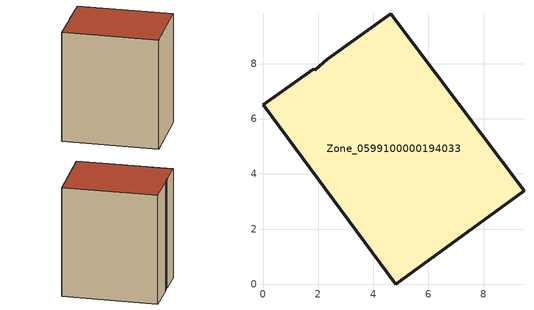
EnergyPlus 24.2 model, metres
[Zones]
Zone_0599100000194033
 floor ground (C_G): 1.82,7.8 1.9,7.79 2.32,8.16 4.63,9.81 9.46,3.38 4.82,0 0,6.5 z0
 wall outside (C_F): 4.82,0 9.46,3.38 4.63,9.81 2.32,8.16 1.9,7.79 1.82,7.8 0,6.5 4.82,0 z0:9.66
 roof outside (C_R): 1.9,7.79 1.82,7.8 0,6.5 4.82,0 9.46,3.38 4.63,9.81 2.32,8.16 z9.66
[BUILDING]
Pand.0599100000194033: North Axis=0; Terrain=City; Loads Convergence Tolerance Value=0.04; Temperature Convergence Tolerance Value=0.4; Solar Distribution=FullExterior; Maximum Number of Warmup Days=25; Minimum Number of Warmup Days=1
[Site:Location]
Rotterdam.The.Hague.AP_ZH_NLD Design_Conditions: Latitude=51.96; Longitude=4.45; Time Zone=1; Elevation=-4.5
[SITE:GROUNDTEMPERATURE:BUILDINGSURFACE]
18, 18, 18, 18, 18, 18, 18, 18, 18, 18, 18, 18
[MATERIAL] Thermal Absorptance=0.9; Solar Absorptance=0.7; Visible Absorptance=0.7
Name | Roughness | Thickness | Conductivity | Density | Specific Heat
G.TI.1946 | MediumSmooth | 0.15 | 1 | 540 | 1210
F.TI.1946 | Rough | 0.3 | 0.857143 | 1920 | 840
R.TI.1946 | MediumRough | 0.2 | 0.1 | 1500 | 1000
[CONSTRUCTION]
C_G: G.TI.1946
C_F: F.TI.1946
C_R: R.TI.1946
[ZONE]
Zone_0599100000194033: Type=1; Multiplier=1; Ceiling Height=Autocalculate; Volume=Autocalculate; Floor Area=autocalculate; Part of Total Floor Area=Yes
[ZONEINFILTRATION:DESIGNFLOWRATE]
Infil_Zone_0599100000194033: Zone or ZoneList or Space or SpaceList=Zone_0599100000194033; Schedule=AlwaysOn; Design Flow Rate Calculation Method=Flow/Area; Flow Rate per Floor Area=0.003; Constant Term Coefficient=1; Temperature Term Coefficient=0; Velocity Term Coefficient=0; Velocity Squared Term Coefficient=0
[HVACTEMPLATE:ZONE:IDEALLOADSAIRSYSTEM]
Zone_0599100000194033: Maximum Heating Supply Air Temperature=50; Minimum Cooling Supply Air Temperature=13; Maximum Heating Supply Air Humidity Ratio=0.0156; Minimum Cooling Supply Air Humidity Ratio=0.0077; Heating Limit=NoLimit; Cooling Limit=NoLimit; Dehumidification Control Type=ConstantSensibleHeatRatio; Cooling Sensible Heat Ratio=0.7; Dehumidification Setpoint=60; Humidification Control Type=None; Humidification Setpoint=30; Outdoor Air Method=None; Outdoor Air Flow Rate per Person=0.00944; Outdoor Air Flow Rate per Zone Floor Area=0; Outdoor Air Flow Rate per Zone=0; Demand Controlled Ventilation Type=None; Outdoor Air Economizer Type=NoEconomizer; Heat Recovery Type=None; Sensible Heat Recovery Effectiveness=0.7; Latent Heat Recovery Effectiveness=0.65
[ZONECONTROL:THERMOSTAT]
ThermostatControl_Zone_0599100000194033: Zone or ZoneList=Zone_0599100000194033; Control Type Schedule=DualSetpointControlType; Control 1=Thermostat_Zone_0599100000194033; Temperature Difference Between Cutout And Setpoint=0
[THERMOSTATSETPOINT:DUALSETPOINT]
Thermostat_Zone_0599100000194033: Heating Setpoint Temperature Schedule=HeatingSetpoint_Zone_0599100000194033; Cooling Setpoint Temperature Schedule=CoolingSetpoint_Zone_0599100000194033
[SCHEDULE:COMPACT]
HeatingSetpoint_Zone_0599100000194033: Through: 12/31, For: AllDays, Until: 24:00, 21
CoolingSetpoint_Zone_0599100000194033: Through: 12/31, For: AllDays, Until: 24:00, 24
DualSetpointControlType: Through: 12/31, For: AllDays, Until: 24:00, 4
AlwaysOn: Through: 12/31, For: AllDays, Until: 24:00, 1
